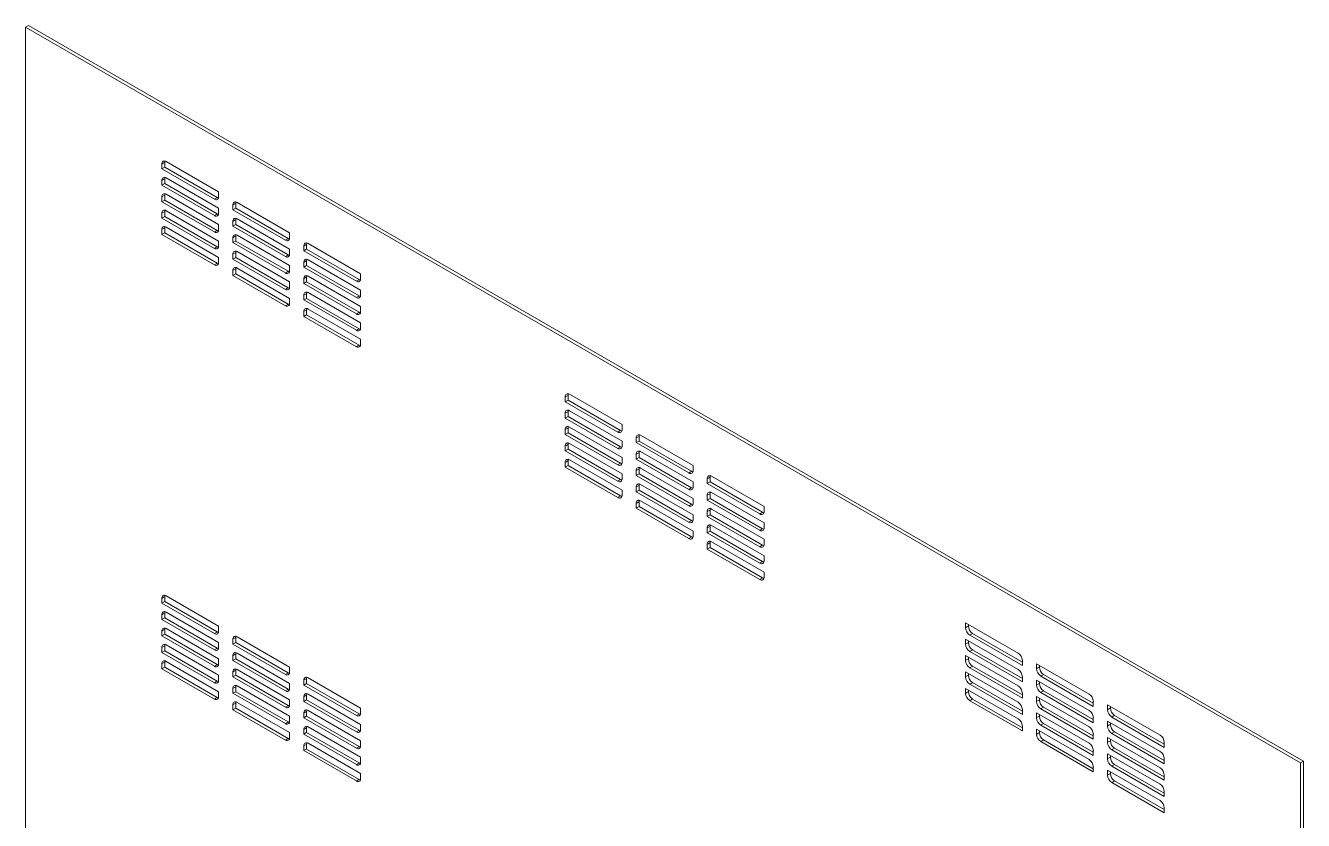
# Model space of a CAD drawing. Header units: millimetres. Extents: x 3075 to 6077, y 2718 to 5018.
# Drawn here: x 5441 to 6077, y 4622 to 5018 of the extents above; entities that cross this region are included whole.
import ezdxf

# ---------------------------------------------------------------- set-up
doc = ezdxf.new("R2010")
doc.units = ezdxf.units.MM

msp = doc.modelspace()

# ---------------------------------------------------------------- linework, layer by layer
at = {"color": 7, "linetype": 'Continuous', "lineweight": 15}
for p, q in [((5442.42, 5017.79), (5441, 5016.98)), ((5441, 4059.17), (5441, 5016.98)), ((5441, 5016.98), (6075.98, 4650.41)), ((5442.42, 5017.79), (6077.4, 4651.23)), ((5508.87, 4948.81), (5508.87, 4946.36)), ((5510.28, 4947.18), (5508.87, 4946.36)), ((5508.87, 4946.36), (5535.03, 4931.26)), ((5510.28, 4949.63), (5510.28, 4947.18)), ((5510.28, 4947.18), (5536.45, 4932.08)), ((5537.15, 4934.93), (5510.99, 4950.04)), ((5508.87, 4940.65), (5508.87, 4938.2)), ((5510.28, 4939.01), (5508.87, 4938.2)), ((5510.28, 4941.46), (5510.28, 4939.01)), ((5510.28, 4939.01), (5536.45, 4923.91)), ((5537.15, 4926.77), (5510.99, 4941.87)), ((5508.87, 4938.2), (5535.03, 4923.09)), ((5508.87, 4932.48), (5508.87, 4930.03)), ((5510.28, 4933.3), (5510.28, 4930.85)), ((5537.15, 4918.6), (5510.99, 4933.71)), ((5537.15, 4932.48), (5537.15, 4934.93)), ((5510.28, 4930.85), (5508.87, 4930.03)), ((5508.87, 4930.03), (5535.03, 4914.93)), ((5510.28, 4930.85), (5536.45, 4915.74)), ((5537.15, 4924.32), (5537.15, 4926.77)), ((5544.22, 4928.4), (5544.22, 4925.95)), ((5545.64, 4926.77), (5544.22, 4925.95)), ((5544.22, 4925.95), (5570.39, 4910.85)), ((5545.64, 4929.22), (5545.64, 4926.77)), ((5545.64, 4926.77), (5571.8, 4911.67)), ((5572.51, 4914.52), (5546.34, 4929.63)), ((5508.87, 4924.32), (5508.87, 4921.87)), ((5510.28, 4922.68), (5508.87, 4921.87)), ((5508.87, 4921.87), (5535.03, 4906.76)), ((5510.28, 4925.13), (5510.28, 4922.68)), ((5510.28, 4922.68), (5536.45, 4907.58)), ((5537.15, 4910.44), (5510.99, 4925.54)), ((5544.22, 4920.24), (5544.22, 4917.79)), ((5545.64, 4921.05), (5545.64, 4918.6)), ((5572.51, 4906.36), (5546.34, 4921.46)), ((5508.87, 4916.15), (5508.87, 4913.7)), ((5510.28, 4914.52), (5508.87, 4913.7)), ((5508.87, 4913.7), (5535.03, 4898.6)), ((5510.28, 4916.97), (5510.28, 4914.52)), ((5510.28, 4914.52), (5536.45, 4899.41)), ((5537.15, 4902.27), (5510.99, 4917.38)), ((5537.15, 4916.15), (5537.15, 4918.6)), ((5545.64, 4918.6), (5544.22, 4917.79)), ((5544.22, 4917.79), (5570.39, 4902.68)), ((5545.64, 4918.6), (5571.8, 4903.5)), ((5572.51, 4898.19), (5546.34, 4913.3)), ((5572.51, 4912.07), (5572.51, 4914.52)), ((5537.15, 4907.99), (5537.15, 4910.44)), ((5544.22, 4912.07), (5544.22, 4909.62)), ((5545.64, 4910.44), (5544.22, 4909.62)), ((5544.22, 4909.62), (5570.39, 4894.52)), ((5545.64, 4912.89), (5545.64, 4910.44)), ((5545.64, 4910.44), (5571.8, 4895.33)), ((5579.58, 4907.99), (5579.58, 4905.54)), ((5580.99, 4908.81), (5580.99, 4906.36)), ((5607.86, 4894.11), (5581.7, 4909.22)), ((5537.15, 4899.82), (5537.15, 4902.27)), ((5544.22, 4903.91), (5544.22, 4901.46)), ((5545.64, 4902.27), (5544.22, 4901.46)), ((5544.22, 4901.46), (5570.39, 4886.35)), ((5545.64, 4904.72), (5545.64, 4902.27)), ((5545.64, 4902.27), (5571.8, 4887.17)), ((5572.51, 4890.03), (5546.34, 4905.13)), ((5572.51, 4903.91), (5572.51, 4906.36)), ((5580.99, 4906.36), (5579.58, 4905.54)), ((5579.58, 4905.54), (5605.74, 4890.44)), ((5580.99, 4906.36), (5607.16, 4891.26)), ((5580.99, 4900.64), (5580.99, 4898.19)), ((5607.86, 4885.95), (5581.7, 4901.05)), ((5544.22, 4895.74), (5544.22, 4893.29)), ((5545.64, 4894.11), (5544.22, 4893.29)), ((5545.64, 4896.56), (5545.64, 4894.11)), ((5545.64, 4894.11), (5571.8, 4879)), ((5572.51, 4881.86), (5546.34, 4896.97)), ((5572.51, 4895.74), (5572.51, 4898.19)), ((5579.58, 4899.83), (5579.58, 4897.38)), ((5580.99, 4898.19), (5579.58, 4897.38)), ((5579.58, 4897.38), (5605.74, 4882.27)), ((5580.99, 4898.19), (5607.16, 4883.09)), ((5607.86, 4891.66), (5607.86, 4894.11)), ((5544.22, 4893.29), (5570.39, 4878.19)), ((5572.51, 4887.58), (5572.51, 4890.03)), ((5579.58, 4891.66), (5579.58, 4889.21)), ((5580.99, 4890.03), (5579.58, 4889.21)), ((5579.58, 4889.21), (5605.74, 4874.11)), ((5580.99, 4892.48), (5580.99, 4890.03)), ((5580.99, 4890.03), (5607.16, 4874.92)), ((5607.86, 4877.78), (5581.7, 4892.89)), ((5572.51, 4879.41), (5572.51, 4881.86)), ((5579.58, 4883.5), (5579.58, 4881.05)), ((5580.99, 4881.86), (5579.58, 4881.05)), ((5580.99, 4884.31), (5580.99, 4881.86)), ((5580.99, 4881.86), (5607.16, 4866.76)), ((5607.86, 4869.62), (5581.7, 4884.72)), ((5607.86, 4883.5), (5607.86, 4885.95)), ((5579.58, 4881.05), (5605.74, 4865.94)), ((5579.58, 4875.33), (5579.58, 4872.88)), ((5580.99, 4876.15), (5580.99, 4873.7)), ((5607.86, 4861.45), (5581.7, 4876.56)), ((5607.86, 4875.33), (5607.86, 4877.78)), ((5580.99, 4873.7), (5579.58, 4872.88)), ((5579.58, 4872.88), (5605.74, 4857.78)), ((5580.99, 4873.7), (5607.16, 4858.59)), ((5607.86, 4867.17), (5607.86, 4869.62)), ((5607.86, 4859), (5607.86, 4861.45)), ((5709.78, 4832.83), (5709.78, 4830.38)), ((5711.2, 4831.19), (5709.78, 4830.38)), ((5709.78, 4830.38), (5735.95, 4815.27)), ((5711.2, 4833.64), (5711.2, 4831.19)), ((5711.2, 4831.19), (5737.36, 4816.09)), ((5738.07, 4818.95), (5711.91, 4834.05)), ((5709.78, 4824.66), (5709.78, 4822.21)), ((5711.2, 4825.48), (5711.2, 4823.03)), ((5738.07, 4810.78), (5711.91, 4825.89)), ((5711.2, 4823.03), (5709.78, 4822.21)), ((5709.78, 4822.21), (5735.95, 4807.11)), ((5711.2, 4823.03), (5737.36, 4807.92)), ((5738.07, 4802.62), (5711.91, 4817.72)), ((5738.07, 4816.5), (5738.07, 4818.95)), ((5709.78, 4816.5), (5709.78, 4814.05)), ((5711.2, 4814.86), (5709.78, 4814.05)), ((5709.78, 4814.05), (5735.95, 4798.94)), ((5711.2, 4817.31), (5711.2, 4814.86)), ((5711.2, 4814.86), (5737.36, 4799.76)), ((5745.14, 4812.42), (5745.14, 4809.97)), ((5746.55, 4813.23), (5746.55, 4810.78)), ((5773.42, 4798.54), (5747.26, 4813.64)), ((5709.78, 4808.33), (5709.78, 4805.88)), ((5711.2, 4806.7), (5709.78, 4805.88)), ((5709.78, 4805.88), (5735.95, 4790.78)), ((5711.2, 4809.15), (5711.2, 4806.7)), ((5711.2, 4806.7), (5737.36, 4791.59)), ((5738.07, 4794.45), (5711.91, 4809.56)), ((5738.07, 4808.33), (5738.07, 4810.78)), ((5746.55, 4810.78), (5745.14, 4809.97)), ((5745.14, 4809.97), (5771.3, 4794.86)), ((5746.55, 4810.78), (5772.72, 4795.68)), ((5746.55, 4805.07), (5746.55, 4802.62)), ((5773.42, 4790.37), (5747.26, 4805.48)), ((5709.78, 4800.16), (5709.78, 4797.72)), ((5711.2, 4798.53), (5709.78, 4797.72)), ((5711.2, 4800.98), (5711.2, 4798.53)), ((5711.2, 4798.53), (5737.36, 4783.43)), ((5738.07, 4786.29), (5711.91, 4801.39)), ((5738.07, 4800.17), (5738.07, 4802.62)), ((5745.14, 4804.25), (5745.14, 4801.8)), ((5746.55, 4802.62), (5745.14, 4801.8)), ((5745.14, 4801.8), (5771.3, 4786.7)), ((5746.55, 4802.62), (5772.72, 4787.51)), ((5773.42, 4796.09), (5773.42, 4798.54)), ((5709.78, 4797.72), (5735.95, 4782.61)), ((5738.07, 4792), (5738.07, 4794.45)), ((5745.14, 4796.09), (5745.14, 4793.64)), ((5746.55, 4794.45), (5745.14, 4793.64)), ((5745.14, 4793.64), (5771.3, 4778.53)), ((5746.55, 4796.9), (5746.55, 4794.45)), ((5746.55, 4794.45), (5772.72, 4779.35)), ((5773.42, 4782.21), (5747.26, 4797.31)), ((5781.91, 4792.82), (5781.91, 4790.37)), ((5808.78, 4778.13), (5782.62, 4793.23)), ((5738.07, 4783.84), (5738.07, 4786.29)), ((5745.14, 4787.92), (5745.14, 4785.47)), ((5746.55, 4786.29), (5745.14, 4785.47)), ((5746.55, 4788.74), (5746.55, 4786.29)), ((5746.55, 4786.29), (5772.72, 4771.18)), ((5773.42, 4774.04), (5747.26, 4789.15)), ((5773.42, 4787.92), (5773.42, 4790.37)), ((5780.49, 4792.01), (5780.49, 4789.56)), ((5781.91, 4790.37), (5780.49, 4789.56)), ((5780.49, 4789.56), (5806.66, 4774.45)), ((5781.91, 4790.37), (5808.07, 4775.27)), ((5745.14, 4785.47), (5771.3, 4770.37)), ((5745.14, 4779.75), (5745.14, 4777.31)), ((5746.55, 4780.57), (5746.55, 4778.12)), ((5773.42, 4765.88), (5747.26, 4780.98)), ((5773.42, 4779.76), (5773.42, 4782.21)), ((5780.49, 4783.84), (5780.49, 4781.39)), ((5781.91, 4782.21), (5780.49, 4781.39)), ((5780.49, 4781.39), (5806.66, 4766.29)), ((5781.91, 4784.66), (5781.91, 4782.21)), ((5781.91, 4782.21), (5808.07, 4767.1)), ((5808.78, 4769.96), (5782.62, 4785.07)), ((5746.55, 4778.12), (5745.14, 4777.31)), ((5745.14, 4777.31), (5771.3, 4762.2)), ((5746.55, 4778.12), (5772.72, 4763.02)), ((5773.42, 4771.59), (5773.42, 4774.04)), ((5780.49, 4775.68), (5780.49, 4773.23)), ((5781.91, 4774.04), (5780.49, 4773.23)), ((5780.49, 4773.23), (5806.66, 4758.12)), ((5781.91, 4776.49), (5781.91, 4774.04)), ((5781.91, 4774.04), (5808.07, 4758.94)), ((5808.78, 4761.8), (5782.62, 4776.9)), ((5808.78, 4775.68), (5808.78, 4778.13)), ((5780.49, 4767.51), (5780.49, 4765.06)), ((5781.91, 4768.33), (5781.91, 4765.88)), ((5808.78, 4753.63), (5782.62, 4768.73)), ((5808.78, 4767.51), (5808.78, 4769.96)), ((5773.42, 4763.43), (5773.42, 4765.88)), ((5781.91, 4765.88), (5780.49, 4765.06)), ((5780.49, 4765.06), (5806.66, 4749.96)), ((5781.91, 4765.88), (5808.07, 4750.77)), ((5808.78, 4745.47), (5782.62, 4760.57)), ((5808.78, 4759.35), (5808.78, 4761.8)), ((5780.49, 4759.34), (5780.49, 4756.89)), ((5781.91, 4757.71), (5780.49, 4756.89)), ((5780.49, 4756.89), (5806.66, 4741.79)), ((5781.91, 4760.16), (5781.91, 4757.71)), ((5781.91, 4757.71), (5808.07, 4742.61)), ((5808.78, 4751.18), (5808.78, 4753.63)), ((5808.78, 4743.02), (5808.78, 4745.47)), ((5508.87, 4732.43), (5508.87, 4729.98)), ((5510.28, 4730.8), (5508.87, 4729.98)), ((5508.87, 4729.98), (5535.03, 4714.88)), ((5510.28, 4733.25), (5510.28, 4730.8)), ((5510.28, 4730.8), (5536.45, 4715.69)), ((5537.15, 4718.55), (5510.99, 4733.65)), ((5508.87, 4724.26), (5508.87, 4721.81)), ((5510.28, 4722.63), (5508.87, 4721.81)), ((5510.28, 4725.08), (5510.28, 4722.63)), ((5510.28, 4722.63), (5536.45, 4707.53)), ((5537.15, 4710.39), (5510.99, 4725.49)), ((5508.87, 4721.81), (5535.03, 4706.71)), ((5508.87, 4716.1), (5508.87, 4713.65)), ((5510.28, 4716.91), (5510.28, 4714.47)), ((5537.15, 4702.22), (5510.99, 4717.32)), ((5537.15, 4716.1), (5537.15, 4718.55)), ((5909.12, 4720.2), (5909.12, 4717.75)), ((5935.29, 4705.1), (5909.12, 4720.2)), ((5910.54, 4719.38), (5910.54, 4718.57)), ((5510.28, 4714.47), (5508.87, 4713.65)), ((5508.87, 4713.65), (5535.03, 4698.55)), ((5510.28, 4714.47), (5536.45, 4699.36)), ((5537.15, 4707.94), (5537.15, 4710.39)), ((5544.22, 4712.02), (5544.22, 4709.57)), ((5545.64, 4710.39), (5544.22, 4709.57)), ((5544.22, 4709.57), (5570.39, 4694.47)), ((5545.64, 4712.84), (5545.64, 4710.39)), ((5545.64, 4710.39), (5571.8, 4695.28)), ((5572.51, 4698.14), (5546.34, 4713.24)), ((5909.12, 4712.03), (5909.12, 4709.58)), ((5935.29, 4696.93), (5909.12, 4712.03)), ((5910.54, 4711.22), (5910.54, 4710.4)), ((5911.25, 4714.08), (5937.41, 4698.97)), ((5912.66, 4714.89), (5937.41, 4700.6)), ((5508.87, 4707.93), (5508.87, 4705.48)), ((5510.28, 4706.3), (5508.87, 4705.48)), ((5508.87, 4705.48), (5535.03, 4690.38)), ((5510.28, 4708.75), (5510.28, 4706.3)), ((5510.28, 4706.3), (5536.45, 4691.2)), ((5537.15, 4694.05), (5510.99, 4709.16)), ((5544.22, 4703.85), (5544.22, 4701.4)), ((5545.64, 4704.67), (5545.64, 4702.22)), ((5572.51, 4689.98), (5546.34, 4705.08)), ((5909.12, 4703.87), (5909.12, 4701.42)), ((5935.29, 4688.77), (5909.12, 4703.87)), ((5910.54, 4703.05), (5910.54, 4702.24)), ((5911.25, 4705.91), (5937.41, 4690.81)), ((5912.66, 4706.73), (5937.41, 4692.44)), ((5508.87, 4699.77), (5508.87, 4697.32)), ((5510.28, 4698.13), (5508.87, 4697.32)), ((5508.87, 4697.32), (5535.03, 4682.21)), ((5510.28, 4700.58), (5510.28, 4698.13)), ((5510.28, 4698.13), (5536.45, 4683.03)), ((5537.15, 4685.89), (5510.99, 4700.99)), ((5537.15, 4699.77), (5537.15, 4702.22)), ((5545.64, 4702.22), (5544.22, 4701.4)), ((5544.22, 4701.4), (5570.39, 4686.3)), ((5545.64, 4702.22), (5571.8, 4687.12)), ((5572.51, 4681.81), (5546.34, 4696.91)), ((5572.51, 4695.69), (5572.51, 4698.14)), ((5911.25, 4697.74), (5937.41, 4682.64)), ((5912.66, 4698.56), (5937.41, 4684.27)), ((5937.41, 4698.97), (5937.41, 4701.42)), ((5944.48, 4699.79), (5944.48, 4697.34)), ((5970.64, 4684.69), (5944.48, 4699.79)), ((5945.89, 4698.97), (5945.89, 4698.16)), ((5537.15, 4691.6), (5537.15, 4694.05)), ((5544.22, 4695.69), (5544.22, 4693.24)), ((5545.64, 4694.05), (5544.22, 4693.24)), ((5544.22, 4693.24), (5570.39, 4678.13)), ((5545.64, 4696.5), (5545.64, 4694.05)), ((5545.64, 4694.05), (5571.8, 4678.95)), ((5579.58, 4691.61), (5579.58, 4689.16)), ((5580.99, 4692.43), (5580.99, 4689.98)), ((5607.86, 4677.73), (5581.7, 4692.83)), ((5909.12, 4695.7), (5909.12, 4693.25)), ((5935.29, 4680.6), (5909.12, 4695.7)), ((5910.54, 4694.89), (5910.54, 4694.07)), ((5912.66, 4690.4), (5937.41, 4676.11)), ((5937.41, 4690.81), (5937.41, 4693.26)), ((5944.48, 4691.62), (5944.48, 4689.17)), ((5970.64, 4676.52), (5944.48, 4691.62)), ((5945.89, 4690.81), (5945.89, 4689.99)), ((5946.6, 4693.67), (5972.76, 4678.56)), ((5948.01, 4694.48), (5972.76, 4680.19)), ((5537.15, 4683.44), (5537.15, 4685.89)), ((5544.22, 4687.52), (5544.22, 4685.07)), ((5545.64, 4685.89), (5544.22, 4685.07)), ((5544.22, 4685.07), (5570.39, 4669.97)), ((5545.64, 4688.34), (5545.64, 4685.89)), ((5545.64, 4685.89), (5571.8, 4670.79)), ((5572.51, 4673.64), (5546.34, 4688.75)), ((5572.51, 4687.53), (5572.51, 4689.98)), ((5580.99, 4689.98), (5579.58, 4689.16)), ((5579.58, 4689.16), (5605.74, 4674.06)), ((5580.99, 4689.98), (5607.16, 4674.87)), ((5580.99, 4684.26), (5580.99, 4681.81)), ((5607.86, 4669.56), (5581.7, 4684.67)), ((5909.12, 4687.54), (5909.12, 4685.09)), ((5935.29, 4672.43), (5909.12, 4687.54)), ((5910.54, 4686.72), (5910.54, 4685.9)), ((5911.25, 4689.58), (5937.41, 4674.48)), ((5937.41, 4682.64), (5937.41, 4685.09)), ((5946.6, 4685.5), (5972.76, 4670.4)), ((5948.01, 4686.32), (5972.76, 4672.03)), ((5544.22, 4679.36), (5544.22, 4676.91)), ((5545.64, 4677.72), (5544.22, 4676.91)), ((5545.64, 4680.17), (5545.64, 4677.72)), ((5545.64, 4677.72), (5571.8, 4662.62)), ((5572.51, 4665.48), (5546.34, 4680.58)), ((5572.51, 4679.36), (5572.51, 4681.81)), ((5579.58, 4683.44), (5579.58, 4680.99)), ((5580.99, 4681.81), (5579.58, 4680.99)), ((5579.58, 4680.99), (5605.74, 4665.89)), ((5580.99, 4681.81), (5607.16, 4666.71)), ((5607.86, 4675.28), (5607.86, 4677.73)), ((5911.25, 4681.41), (5937.41, 4666.31)), ((5912.66, 4682.23), (5937.41, 4667.94)), ((5944.48, 4683.46), (5944.48, 4681.01)), ((5970.64, 4668.35), (5944.48, 4683.46)), ((5945.89, 4682.64), (5945.89, 4681.83)), ((5948.01, 4678.15), (5972.76, 4663.86)), ((5972.76, 4678.56), (5972.76, 4681.01)), ((5979.83, 4679.38), (5979.83, 4676.93)), ((6006, 4664.28), (5979.83, 4679.38)), ((5981.25, 4678.56), (5981.25, 4677.75)), ((5544.22, 4676.91), (5570.39, 4661.8)), ((5572.51, 4671.19), (5572.51, 4673.64)), ((5579.58, 4675.28), (5579.58, 4672.83)), ((5580.99, 4673.64), (5579.58, 4672.83)), ((5579.58, 4672.83), (5605.74, 4657.72)), ((5580.99, 4676.09), (5580.99, 4673.64)), ((5580.99, 4673.64), (5607.16, 4658.54)), ((5607.86, 4661.4), (5581.7, 4676.5)), ((5937.41, 4674.48), (5937.41, 4676.93)), ((5944.48, 4675.29), (5944.48, 4672.84)), ((5970.64, 4660.19), (5944.48, 4675.29)), ((5945.89, 4674.48), (5945.89, 4673.66)), ((5946.6, 4677.33), (5972.76, 4662.23)), ((5972.76, 4670.4), (5972.76, 4672.85)), ((5979.83, 4671.21), (5979.83, 4668.76)), ((6006, 4656.11), (5979.83, 4671.21)), ((5981.96, 4673.26), (6008.12, 4658.15)), ((5983.37, 4674.07), (6008.12, 4659.78)), ((5572.51, 4663.03), (5572.51, 4665.48)), ((5579.58, 4667.11), (5579.58, 4664.66)), ((5580.99, 4665.48), (5579.58, 4664.66)), ((5580.99, 4667.93), (5580.99, 4665.48)), ((5580.99, 4665.48), (5607.16, 4650.38)), ((5607.86, 4653.23), (5581.7, 4668.34)), ((5607.86, 4667.12), (5607.86, 4669.56)), ((5937.41, 4666.31), (5937.41, 4668.76)), ((5944.48, 4667.13), (5944.48, 4664.68)), ((5970.64, 4652.02), (5944.48, 4667.13)), ((5945.89, 4666.31), (5945.89, 4665.49)), ((5946.6, 4669.17), (5972.76, 4654.07)), ((5948.01, 4669.99), (5972.76, 4655.7)), ((5981.25, 4670.4), (5981.25, 4669.58)), ((5981.96, 4665.09), (6008.12, 4649.99)), ((5983.37, 4665.91), (6008.12, 4651.62)), ((5579.58, 4664.66), (5605.74, 4649.56)), ((5579.58, 4658.95), (5579.58, 4656.5)), ((5580.99, 4659.76), (5580.99, 4657.31)), ((5607.86, 4645.07), (5581.7, 4660.17)), ((5607.86, 4658.95), (5607.86, 4661.4)), ((5946.6, 4661), (5972.76, 4645.9)), ((5948.01, 4661.82), (5972.76, 4647.53)), ((5972.76, 4662.23), (5972.76, 4664.68)), ((5979.83, 4663.05), (5979.83, 4660.6)), ((6006, 4647.94), (5979.83, 4663.05)), ((5981.25, 4662.23), (5981.25, 4661.42)), ((6008.12, 4658.15), (6008.12, 4660.6)), ((5580.99, 4657.31), (5579.58, 4656.5)), ((5579.58, 4656.5), (5605.74, 4641.39)), ((5580.99, 4657.31), (5607.16, 4642.21)), ((5607.86, 4650.78), (5607.86, 4653.23)), ((5972.76, 4654.07), (5972.76, 4656.52)), ((5979.83, 4654.88), (5979.83, 4652.43)), ((6006, 4639.78), (5979.83, 4654.88)), ((5981.25, 4654.07), (5981.25, 4653.25)), ((5981.96, 4656.92), (6008.12, 4641.82)), ((5983.37, 4657.74), (6008.12, 4643.45)), ((6008.12, 4649.99), (6008.12, 4652.44)), ((5972.76, 4645.9), (5972.76, 4648.35)), ((5979.83, 4646.72), (5979.83, 4644.27)), ((6006, 4631.61), (5979.83, 4646.72)), ((5981.25, 4645.9), (5981.25, 4645.08)), ((5981.96, 4648.76), (6008.12, 4633.66)), ((5983.37, 4649.58), (6008.12, 4635.29)), ((6075.98, 4650.41), (6077.4, 4651.23)), ((6075.98, 4650.41), (6075.98, 3692.61)), ((6077.4, 4651.23), (6077.4, 3693.42)), ((5607.86, 4642.62), (5607.86, 4645.07)), ((5981.96, 4640.59), (6008.12, 4625.49)), ((5983.37, 4641.41), (6008.12, 4627.12)), ((6008.12, 4641.82), (6008.12, 4644.27)), ((6008.12, 4633.66), (6008.12, 4636.11)), ((6008.12, 4625.49), (6008.12, 4627.94))]:
    msp.add_line(p, q, dxfattribs=at)
at = {"color": 8, "linetype": 'Continuous', "lineweight": 15}
for p, q in [((5510.07, 4949.51), (5509.08, 4948.93)), ((5510.07, 4941.34), (5509.08, 4940.77)), ((5510.07, 4933.18), (5509.08, 4932.6)), ((5535.24, 4931.38), (5536.24, 4931.95)), ((5545.43, 4929.1), (5544.43, 4928.52)), ((5510.07, 4925.01), (5509.08, 4924.44)), ((5535.24, 4923.21), (5536.24, 4923.79)), ((5545.43, 4920.93), (5544.43, 4920.36)), ((5510.07, 4916.85), (5509.08, 4916.27)), ((5535.24, 4915.05), (5536.24, 4915.62)), ((5535.24, 4906.88), (5536.24, 4907.46)), ((5545.43, 4912.77), (5544.43, 4912.19)), ((5570.6, 4910.97), (5571.59, 4911.54)), ((5580.78, 4908.69), (5579.79, 4908.11)), ((5545.43, 4904.6), (5544.43, 4904.03)), ((5570.6, 4902.8), (5571.59, 4903.38)), ((5580.78, 4900.52), (5579.79, 4899.95)), ((5535.24, 4898.72), (5536.24, 4899.29)), ((5545.43, 4896.44), (5544.43, 4895.86)), ((5570.6, 4894.64), (5571.59, 4895.21)), ((5580.78, 4892.36), (5579.79, 4891.78)), ((5605.95, 4890.56), (5606.95, 4891.13)), ((5570.6, 4886.47), (5571.59, 4887.05)), ((5580.78, 4884.19), (5579.79, 4883.62)), ((5605.95, 4882.39), (5606.95, 4882.97)), ((5570.6, 4878.31), (5571.59, 4878.88)), ((5580.78, 4876.03), (5579.79, 4875.45)), ((5605.95, 4874.23), (5606.95, 4874.8)), ((5605.95, 4866.06), (5606.95, 4866.64)), ((5605.95, 4857.9), (5606.95, 4858.47)), ((5710.99, 4833.52), (5709.99, 4832.95)), ((5710.99, 4825.36), (5709.99, 4824.78)), ((5710.99, 4817.19), (5709.99, 4816.62)), ((5736.16, 4815.39), (5737.15, 4815.97)), ((5746.34, 4813.11), (5745.35, 4812.54)), ((5710.99, 4809.03), (5709.99, 4808.45)), ((5736.16, 4807.23), (5737.15, 4807.8)), ((5746.34, 4804.95), (5745.35, 4804.37)), ((5710.99, 4800.86), (5709.99, 4800.29)), ((5736.16, 4799.06), (5737.15, 4799.64)), ((5746.34, 4796.78), (5745.35, 4796.21)), ((5771.51, 4794.98), (5772.51, 4795.56)), ((5781.7, 4792.7), (5780.7, 4792.13)), ((5736.16, 4790.9), (5737.15, 4791.47)), ((5746.34, 4788.62), (5745.35, 4788.04)), ((5771.51, 4786.82), (5772.51, 4787.39)), ((5736.16, 4782.73), (5737.15, 4783.31)), ((5746.34, 4780.45), (5745.35, 4779.88)), ((5781.7, 4784.54), (5780.7, 4783.96)), ((5771.51, 4778.65), (5772.51, 4779.23)), ((5781.7, 4776.37), (5780.7, 4775.8)), ((5806.87, 4774.57), (5807.86, 4775.15)), ((5771.51, 4770.49), (5772.51, 4771.06)), ((5781.7, 4768.21), (5780.7, 4767.63)), ((5806.87, 4766.41), (5807.86, 4766.98)), ((5771.51, 4762.32), (5772.51, 4762.9)), ((5781.7, 4760.04), (5780.7, 4759.47)), ((5806.87, 4758.24), (5807.86, 4758.82)), ((5806.87, 4750.08), (5807.86, 4750.65)), ((5806.87, 4741.91), (5807.86, 4742.49)), ((5510.07, 4733.12), (5509.08, 4732.55)), ((5510.07, 4724.96), (5509.08, 4724.38)), ((5510.07, 4716.79), (5509.08, 4716.22)), ((5910.33, 4718.45), (5909.33, 4717.87)), ((5535.24, 4715), (5536.24, 4715.57)), ((5545.43, 4712.71), (5544.43, 4712.14)), ((5910.33, 4710.28), (5909.33, 4709.71)), ((5912.45, 4714.77), (5911.45, 4714.2)), ((5510.07, 4708.63), (5509.08, 4708.05)), ((5535.24, 4706.83), (5536.24, 4707.41)), ((5545.43, 4704.55), (5544.43, 4703.97)), ((5912.45, 4706.61), (5911.45, 4706.03)), ((5510.07, 4700.46), (5509.08, 4699.89)), ((5535.24, 4698.67), (5536.24, 4699.24)), ((5910.33, 4702.11), (5909.33, 4701.54)), ((5912.45, 4698.44), (5911.45, 4697.87)), ((5945.68, 4698.04), (5944.69, 4697.46)), ((5535.24, 4690.5), (5536.24, 4691.08)), ((5545.43, 4696.38), (5544.43, 4695.81)), ((5570.6, 4694.59), (5571.59, 4695.16)), ((5580.78, 4692.3), (5579.79, 4691.73)), ((5910.33, 4693.95), (5909.33, 4693.37)), ((5912.45, 4690.27), (5911.45, 4689.7)), ((5947.81, 4694.36), (5946.81, 4693.79)), ((5545.43, 4688.22), (5544.43, 4687.64)), ((5570.6, 4686.42), (5571.59, 4687)), ((5580.78, 4684.14), (5579.79, 4683.56)), ((5910.33, 4685.78), (5909.33, 4685.21)), ((5945.68, 4689.87), (5944.69, 4689.3)), ((5947.81, 4686.2), (5946.81, 4685.62)), ((5535.24, 4682.34), (5536.24, 4682.91)), ((5545.43, 4680.05), (5544.43, 4679.48)), ((5570.6, 4678.26), (5571.59, 4678.83)), ((5912.45, 4682.11), (5911.45, 4681.53)), ((5945.68, 4681.7), (5944.69, 4681.13)), ((5947.81, 4678.03), (5946.81, 4677.46)), ((5981.04, 4677.63), (5980.04, 4677.05)), ((5580.78, 4675.97), (5579.79, 4675.4)), ((5605.95, 4674.18), (5606.95, 4674.75)), ((5945.68, 4673.54), (5944.69, 4672.96)), ((5983.16, 4673.95), (5982.17, 4673.38)), ((5570.6, 4670.09), (5571.59, 4670.67)), ((5580.78, 4667.81), (5579.79, 4667.23)), ((5605.95, 4666.01), (5606.95, 4666.59)), ((5945.68, 4665.37), (5944.69, 4664.8)), ((5947.81, 4669.86), (5946.81, 4669.29)), ((5981.04, 4669.46), (5980.04, 4668.88)), ((5983.16, 4665.79), (5982.17, 4665.21)), ((5570.6, 4661.93), (5571.59, 4662.5)), ((5580.78, 4659.64), (5579.79, 4659.07)), ((5605.95, 4657.85), (5606.95, 4658.42)), ((5947.81, 4661.7), (5946.81, 4661.12)), ((5981.04, 4661.29), (5980.04, 4660.72)), ((5981.04, 4653.13), (5980.04, 4652.55)), ((5983.16, 4657.62), (5982.17, 4657.05)), ((5605.95, 4649.68), (5606.95, 4650.25)), ((5983.16, 4649.45), (5982.17, 4648.88)), ((5605.95, 4641.51), (5606.95, 4642.09)), ((5981.04, 4644.96), (5980.04, 4644.39)), ((5983.16, 4641.29), (5982.17, 4640.71))]:
    msp.add_line(p, q, dxfattribs=at)
at = {"color": 7, "linetype": 'Continuous', "lineweight": 15, "flags": 128}
for points in [[(5510.37, 4950.29), (5510.32, 4950.08), (5510.28, 4949.63)], [(5510.37, 4942.12), (5510.32, 4941.92), (5510.28, 4941.46)], [(5510.37, 4933.96), (5510.32, 4933.75), (5510.28, 4933.3)], [(5536.45, 4932.08), (5536.86, 4931.88), (5537.06, 4931.83)], [(5510.37, 4925.79), (5510.32, 4925.59), (5510.28, 4925.13)], [(5545.73, 4929.88), (5545.68, 4929.67), (5545.64, 4929.22)], [(5536.45, 4923.91), (5536.86, 4923.72), (5537.06, 4923.66)], [(5545.73, 4921.71), (5545.68, 4921.51), (5545.64, 4921.05)], [(5510.37, 4917.63), (5510.32, 4917.42), (5510.28, 4916.97)], [(5536.45, 4915.74), (5536.86, 4915.55), (5537.06, 4915.49)], [(5545.73, 4913.55), (5545.68, 4913.34), (5545.64, 4912.89)], [(5536.45, 4907.58), (5536.86, 4907.39), (5537.06, 4907.33)], [(5571.8, 4911.67), (5572.21, 4911.47), (5572.42, 4911.42)], [(5581.08, 4909.47), (5581.03, 4909.26), (5580.99, 4908.81)], [(5545.73, 4905.38), (5545.68, 4905.18), (5545.64, 4904.72)], [(5571.8, 4903.5), (5572.21, 4903.31), (5572.42, 4903.25)], [(5581.08, 4901.3), (5581.03, 4901.1), (5580.99, 4900.64)], [(5536.45, 4899.41), (5536.86, 4899.22), (5537.06, 4899.16)], [(5545.73, 4897.22), (5545.68, 4897.01), (5545.64, 4896.56)], [(5571.8, 4895.33), (5572.21, 4895.14), (5572.42, 4895.08)], [(5581.08, 4893.14), (5581.03, 4892.93), (5580.99, 4892.48)], [(5607.16, 4891.26), (5607.57, 4891.06), (5607.77, 4891.01)], [(5571.8, 4887.17), (5572.21, 4886.98), (5572.42, 4886.92)], [(5581.08, 4884.97), (5581.03, 4884.77), (5580.99, 4884.31)], [(5607.16, 4883.09), (5607.57, 4882.9), (5607.77, 4882.84)], [(5571.8, 4879), (5572.21, 4878.81), (5572.42, 4878.75)], [(5581.08, 4876.81), (5581.03, 4876.6), (5580.99, 4876.15)], [(5607.16, 4874.92), (5607.57, 4874.73), (5607.77, 4874.67)], [(5607.16, 4866.76), (5607.57, 4866.57), (5607.77, 4866.51)], [(5607.16, 4858.59), (5607.57, 4858.4), (5607.77, 4858.34)], [(5711.29, 4834.3), (5711.24, 4834.1), (5711.2, 4833.64)], [(5711.29, 4826.14), (5711.24, 4825.93), (5711.2, 4825.48)], [(5711.29, 4817.97), (5711.24, 4817.77), (5711.2, 4817.31)], [(5737.36, 4816.09), (5737.77, 4815.9), (5737.98, 4815.84)], [(5746.64, 4813.89), (5746.59, 4813.69), (5746.55, 4813.23)], [(5711.29, 4809.81), (5711.24, 4809.6), (5711.2, 4809.15)], [(5737.36, 4807.92), (5737.77, 4807.73), (5737.98, 4807.67)], [(5746.64, 4805.73), (5746.59, 4805.52), (5746.55, 4805.07)], [(5711.29, 4801.64), (5711.24, 4801.44), (5711.2, 4800.98)], [(5737.36, 4799.76), (5737.77, 4799.57), (5737.98, 4799.51)], [(5746.64, 4797.56), (5746.59, 4797.36), (5746.55, 4796.9)], [(5772.72, 4795.68), (5773.13, 4795.49), (5773.33, 4795.43)], [(5782, 4793.48), (5781.95, 4793.28), (5781.91, 4792.82)], [(5737.36, 4791.59), (5737.77, 4791.4), (5737.98, 4791.34)], [(5746.64, 4789.4), (5746.59, 4789.19), (5746.55, 4788.74)], [(5772.72, 4787.51), (5773.13, 4787.32), (5773.33, 4787.26)], [(5737.36, 4783.43), (5737.77, 4783.24), (5737.98, 4783.18)], [(5746.64, 4781.23), (5746.59, 4781.03), (5746.55, 4780.57)], [(5772.72, 4779.35), (5773.13, 4779.16), (5773.33, 4779.1)], [(5782, 4785.32), (5781.95, 4785.11), (5781.91, 4784.66)], [(5782, 4777.15), (5781.95, 4776.95), (5781.91, 4776.49)], [(5808.07, 4775.27), (5808.49, 4775.08), (5808.69, 4775.02)], [(5772.72, 4771.18), (5773.13, 4770.99), (5773.33, 4770.93)], [(5782, 4768.98), (5781.95, 4768.78), (5781.91, 4768.33)], [(5808.07, 4767.1), (5808.49, 4766.91), (5808.69, 4766.85)], [(5772.72, 4763.02), (5773.13, 4762.83), (5773.33, 4762.77)], [(5782, 4760.82), (5781.95, 4760.62), (5781.91, 4760.16)], [(5808.07, 4758.94), (5808.49, 4758.75), (5808.69, 4758.69)], [(5808.07, 4750.77), (5808.49, 4750.58), (5808.69, 4750.52)], [(5808.07, 4742.61), (5808.49, 4742.42), (5808.69, 4742.36)], [(5510.37, 4733.9), (5510.32, 4733.7), (5510.28, 4733.25)], [(5510.37, 4725.74), (5510.32, 4725.53), (5510.28, 4725.08)], [(5510.37, 4717.57), (5510.32, 4717.37), (5510.28, 4716.91)], [(5510.37, 4709.41), (5510.32, 4709.2), (5510.28, 4708.75)], [(5536.45, 4715.69), (5536.86, 4715.5), (5537.06, 4715.44)], [(5545.73, 4713.49), (5545.68, 4713.29), (5545.64, 4712.84)], [(5536.45, 4707.53), (5536.86, 4707.34), (5537.06, 4707.28)], [(5545.73, 4705.33), (5545.68, 4705.12), (5545.64, 4704.67)], [(5510.37, 4701.24), (5510.32, 4701.04), (5510.28, 4700.58)], [(5536.45, 4699.36), (5536.86, 4699.17), (5537.06, 4699.11)], [(5545.73, 4697.16), (5545.68, 4696.96), (5545.64, 4696.5)], [(5536.45, 4691.2), (5536.86, 4691), (5537.06, 4690.95)], [(5571.8, 4695.28), (5572.21, 4695.09), (5572.42, 4695.03)], [(5581.08, 4693.08), (5581.03, 4692.88), (5580.99, 4692.43)], [(5545.73, 4689), (5545.68, 4688.79), (5545.64, 4688.34)], [(5571.8, 4687.12), (5572.21, 4686.92), (5572.42, 4686.87)], [(5581.08, 4684.92), (5581.03, 4684.71), (5580.99, 4684.26)], [(5536.45, 4683.03), (5536.86, 4682.84), (5537.06, 4682.78)], [(5545.73, 4680.83), (5545.68, 4680.63), (5545.64, 4680.17)], [(5571.8, 4678.95), (5572.21, 4678.76), (5572.42, 4678.7)], [(5581.08, 4676.75), (5581.03, 4676.55), (5580.99, 4676.09)], [(5607.16, 4674.87), (5607.57, 4674.68), (5607.77, 4674.62)], [(5571.8, 4670.79), (5572.21, 4670.59), (5572.42, 4670.54)], [(5581.08, 4668.59), (5581.03, 4668.38), (5580.99, 4667.93)], [(5607.16, 4666.71), (5607.57, 4666.51), (5607.77, 4666.46)], [(5571.8, 4662.62), (5572.21, 4662.43), (5572.42, 4662.37)], [(5581.08, 4660.42), (5581.03, 4660.22), (5580.99, 4659.76)], [(5607.16, 4658.54), (5607.57, 4658.35), (5607.77, 4658.29)], [(5607.16, 4650.38), (5607.57, 4650.18), (5607.77, 4650.13)], [(5607.16, 4642.21), (5607.57, 4642.02), (5607.77, 4641.96)]]:
    msp.add_lwpolyline(points, dxfattribs=at)
at = {"color": 7, "linetype": 'Continuous', "lineweight": 15}
for centre, radius, start, end in [((5510.16, 4949.02), 1.31, 50.79671, 189.21404), ((5510.16, 4940.86), 1.31, 50.79671, 189.21404), ((5510.16, 4932.69), 1.31, 50.79671, 189.21404), ((5535.86, 4932.27), 1.31, 230.79671, 9.21404), ((5510.16, 4924.53), 1.31, 50.79671, 189.21404), ((5545.52, 4928.61), 1.31, 50.79671, 189.21404), ((5535.86, 4924.11), 1.31, 230.79671, 9.21404), ((5545.52, 4920.45), 1.31, 50.79671, 189.21404), ((5510.16, 4916.36), 1.31, 50.79671, 189.21404), ((5535.86, 4915.94), 1.31, 230.79671, 9.21404), ((5545.52, 4912.28), 1.31, 50.79671, 189.21404), ((5535.86, 4907.78), 1.31, 230.79671, 9.21404), ((5571.21, 4911.86), 1.31, 230.79671, 9.21404), ((5580.87, 4908.2), 1.31, 50.79671, 189.21404), ((5545.52, 4904.12), 1.31, 50.79671, 189.21404), ((5571.21, 4903.7), 1.31, 230.79671, 9.21404), ((5580.87, 4900.04), 1.31, 50.79671, 189.21404), ((5535.86, 4899.61), 1.31, 230.79671, 9.21404), ((5545.52, 4895.95), 1.31, 50.79671, 189.21404), ((5571.21, 4895.53), 1.31, 230.79671, 9.21404), ((5571.21, 4887.37), 1.31, 230.79671, 9.21404), ((5580.87, 4891.87), 1.31, 50.79671, 189.21404), ((5606.57, 4891.45), 1.31, 230.79671, 9.21404), ((5580.87, 4883.71), 1.31, 50.79671, 189.21404), ((5606.57, 4883.29), 1.31, 230.79671, 9.21404), ((5571.21, 4879.2), 1.31, 230.79671, 9.21404), ((5580.87, 4875.54), 1.31, 50.79671, 189.21404), ((5606.57, 4875.12), 1.31, 230.79671, 9.21404), ((5606.57, 4866.96), 1.31, 230.79671, 9.21404), ((5606.57, 4858.79), 1.31, 230.79671, 9.21404), ((5711.08, 4833.04), 1.31, 50.79671, 189.21404), ((5711.08, 4824.87), 1.31, 50.79671, 189.21404), ((5711.08, 4816.71), 1.31, 50.79671, 189.21404), ((5736.77, 4816.29), 1.31, 230.79671, 9.21404), ((5746.43, 4812.63), 1.31, 50.79671, 189.21404), ((5711.08, 4808.54), 1.31, 50.79671, 189.21404), ((5736.77, 4808.12), 1.31, 230.79671, 9.21404), ((5746.43, 4804.46), 1.31, 50.79671, 189.21404), ((5711.08, 4800.37), 1.31, 50.79671, 189.21404), ((5736.77, 4799.96), 1.31, 230.79671, 9.21404), ((5746.43, 4796.3), 1.31, 50.79671, 189.21404), ((5772.13, 4795.88), 1.31, 230.79671, 9.21404), ((5781.79, 4792.22), 1.31, 50.79671, 189.21404), ((5736.77, 4791.79), 1.31, 230.79671, 9.21404), ((5746.43, 4788.13), 1.31, 50.79671, 189.21404), ((5772.13, 4787.71), 1.31, 230.79671, 9.21404), ((5736.77, 4783.63), 1.31, 230.79671, 9.21404), ((5746.43, 4779.96), 1.31, 50.79671, 189.21404), ((5772.13, 4779.55), 1.31, 230.79671, 9.21404), ((5781.79, 4784.05), 1.31, 50.79671, 189.21404), ((5781.79, 4775.89), 1.31, 50.79671, 189.21404), ((5807.49, 4775.47), 1.31, 230.79671, 9.21404), ((5772.13, 4771.38), 1.31, 230.79671, 9.21404), ((5781.79, 4767.72), 1.31, 50.79671, 189.21404), ((5807.49, 4767.3), 1.31, 230.79671, 9.21404), ((5772.13, 4763.22), 1.31, 230.79671, 9.21404), ((5781.79, 4759.55), 1.31, 50.79671, 189.21404), ((5807.49, 4759.14), 1.31, 230.79671, 9.21404), ((5807.49, 4750.97), 1.31, 230.79671, 9.21404), ((5807.49, 4742.81), 1.31, 230.79671, 9.21404), ((5510.16, 4732.64), 1.31, 50.79671, 189.21404), ((5510.16, 4724.47), 1.31, 50.79671, 189.21404), ((5510.16, 4716.31), 1.31, 50.79671, 189.21404), ((5535.86, 4715.89), 1.31, 230.79671, 9.21404), ((5913.73, 4717.96), 4.61, 182.60548, 237.39452), ((5915.14, 4718.78), 4.61, 182.60548, 237.39452), ((5510.16, 4708.14), 1.31, 50.79671, 189.21404), ((5545.52, 4712.23), 1.31, 50.79671, 189.21404), ((5913.73, 4709.79), 4.61, 182.60548, 237.39452), ((5915.14, 4710.61), 4.61, 182.60548, 237.39452), ((5535.86, 4707.73), 1.31, 230.79671, 9.21404), ((5545.52, 4704.06), 1.31, 50.79671, 189.21404), ((5932.8, 4701.21), 4.61, 2.60548, 57.39452), ((5510.16, 4699.98), 1.31, 50.79671, 189.21404), ((5535.86, 4699.56), 1.31, 230.79671, 9.21404), ((5545.52, 4695.9), 1.31, 50.79671, 189.21404), ((5913.73, 4701.63), 4.61, 182.60548, 237.39452), ((5915.14, 4702.45), 4.61, 182.60548, 237.39452), ((5932.8, 4693.05), 4.61, 2.60548, 57.39452), ((5949.08, 4697.55), 4.61, 182.60548, 237.39452), ((5950.5, 4698.37), 4.61, 182.60548, 237.39452), ((5535.86, 4691.4), 1.31, 230.79671, 9.21404), ((5571.21, 4695.48), 1.31, 230.79671, 9.21404), ((5580.87, 4691.82), 1.31, 50.79671, 189.21404), ((5913.73, 4693.46), 4.61, 182.60548, 237.39452), ((5915.14, 4694.28), 4.61, 182.60548, 237.39452), ((5545.52, 4687.73), 1.31, 50.79671, 189.21404), ((5571.21, 4687.32), 1.31, 230.79671, 9.21404), ((5580.87, 4683.65), 1.31, 50.79671, 189.21404), ((5913.73, 4685.3), 4.61, 182.60548, 237.39452), ((5915.14, 4686.11), 4.61, 182.60548, 237.39452), ((5932.8, 4684.88), 4.61, 2.60548, 57.39452), ((5949.08, 4689.38), 4.61, 182.60548, 237.39452), ((5950.5, 4690.2), 4.61, 182.60548, 237.39452), ((5968.16, 4680.8), 4.61, 2.60548, 57.39452), ((5535.86, 4683.23), 1.31, 230.79671, 9.21404), ((5545.52, 4679.57), 1.31, 50.79671, 189.21404), ((5571.21, 4679.15), 1.31, 230.79671, 9.21404), ((5932.8, 4676.72), 4.61, 2.60548, 57.39452), ((5949.08, 4681.22), 4.61, 182.60548, 237.39452), ((5950.5, 4682.03), 4.61, 182.60548, 237.39452), ((5985.85, 4677.96), 4.61, 182.60548, 237.39452), ((5571.21, 4670.98), 1.31, 230.79671, 9.21404), ((5580.87, 4675.49), 1.31, 50.79671, 189.21404), ((5606.57, 4675.07), 1.31, 230.79671, 9.21404), ((5932.8, 4668.55), 4.61, 2.60548, 57.39452), ((5949.08, 4673.05), 4.61, 182.60548, 237.39452), ((5950.5, 4673.87), 4.61, 182.60548, 237.39452), ((5968.16, 4672.64), 4.61, 2.60548, 57.39452), ((5984.44, 4677.14), 4.61, 182.60548, 237.39452), ((5580.87, 4667.32), 1.31, 50.79671, 189.21404), ((5606.57, 4666.91), 1.31, 230.79671, 9.21404), ((5950.5, 4665.7), 4.61, 182.60548, 237.39452), ((5968.16, 4664.47), 4.61, 2.60548, 57.39452), ((5984.44, 4668.97), 4.61, 182.60548, 237.39452), ((5985.85, 4669.79), 4.61, 182.60548, 237.39452), ((5571.21, 4662.82), 1.31, 230.79671, 9.21404), ((5580.87, 4659.16), 1.31, 50.79671, 189.21404), ((5606.57, 4658.74), 1.31, 230.79671, 9.21404), ((5949.08, 4664.89), 4.61, 182.60548, 237.39452), ((5968.16, 4656.31), 4.61, 2.60548, 57.39452), ((5984.44, 4660.81), 4.61, 182.60548, 237.39452), ((5985.85, 4661.62), 4.61, 182.60548, 237.39452), ((6003.51, 4660.39), 4.61, 2.60548, 57.39452), ((5984.44, 4652.64), 4.61, 182.60548, 237.39452), ((5985.85, 4653.46), 4.61, 182.60548, 237.39452), ((6003.51, 4652.23), 4.61, 2.60548, 57.39452), ((5606.57, 4650.57), 1.31, 230.79671, 9.21404), ((5968.16, 4648.14), 4.61, 2.60548, 57.39452), ((6003.51, 4644.06), 4.61, 2.60548, 57.39452), ((5606.57, 4642.41), 1.31, 230.79671, 9.21404), ((5984.44, 4644.48), 4.61, 182.60548, 237.39452), ((5985.85, 4645.29), 4.61, 182.60548, 237.39452), ((6003.51, 4635.9), 4.61, 2.60548, 57.39452), ((6003.51, 4627.73), 4.61, 2.60548, 57.39452)]:
    msp.add_arc(centre, radius, start, end, dxfattribs=at)

doc.saveas('drawing.dxf')
